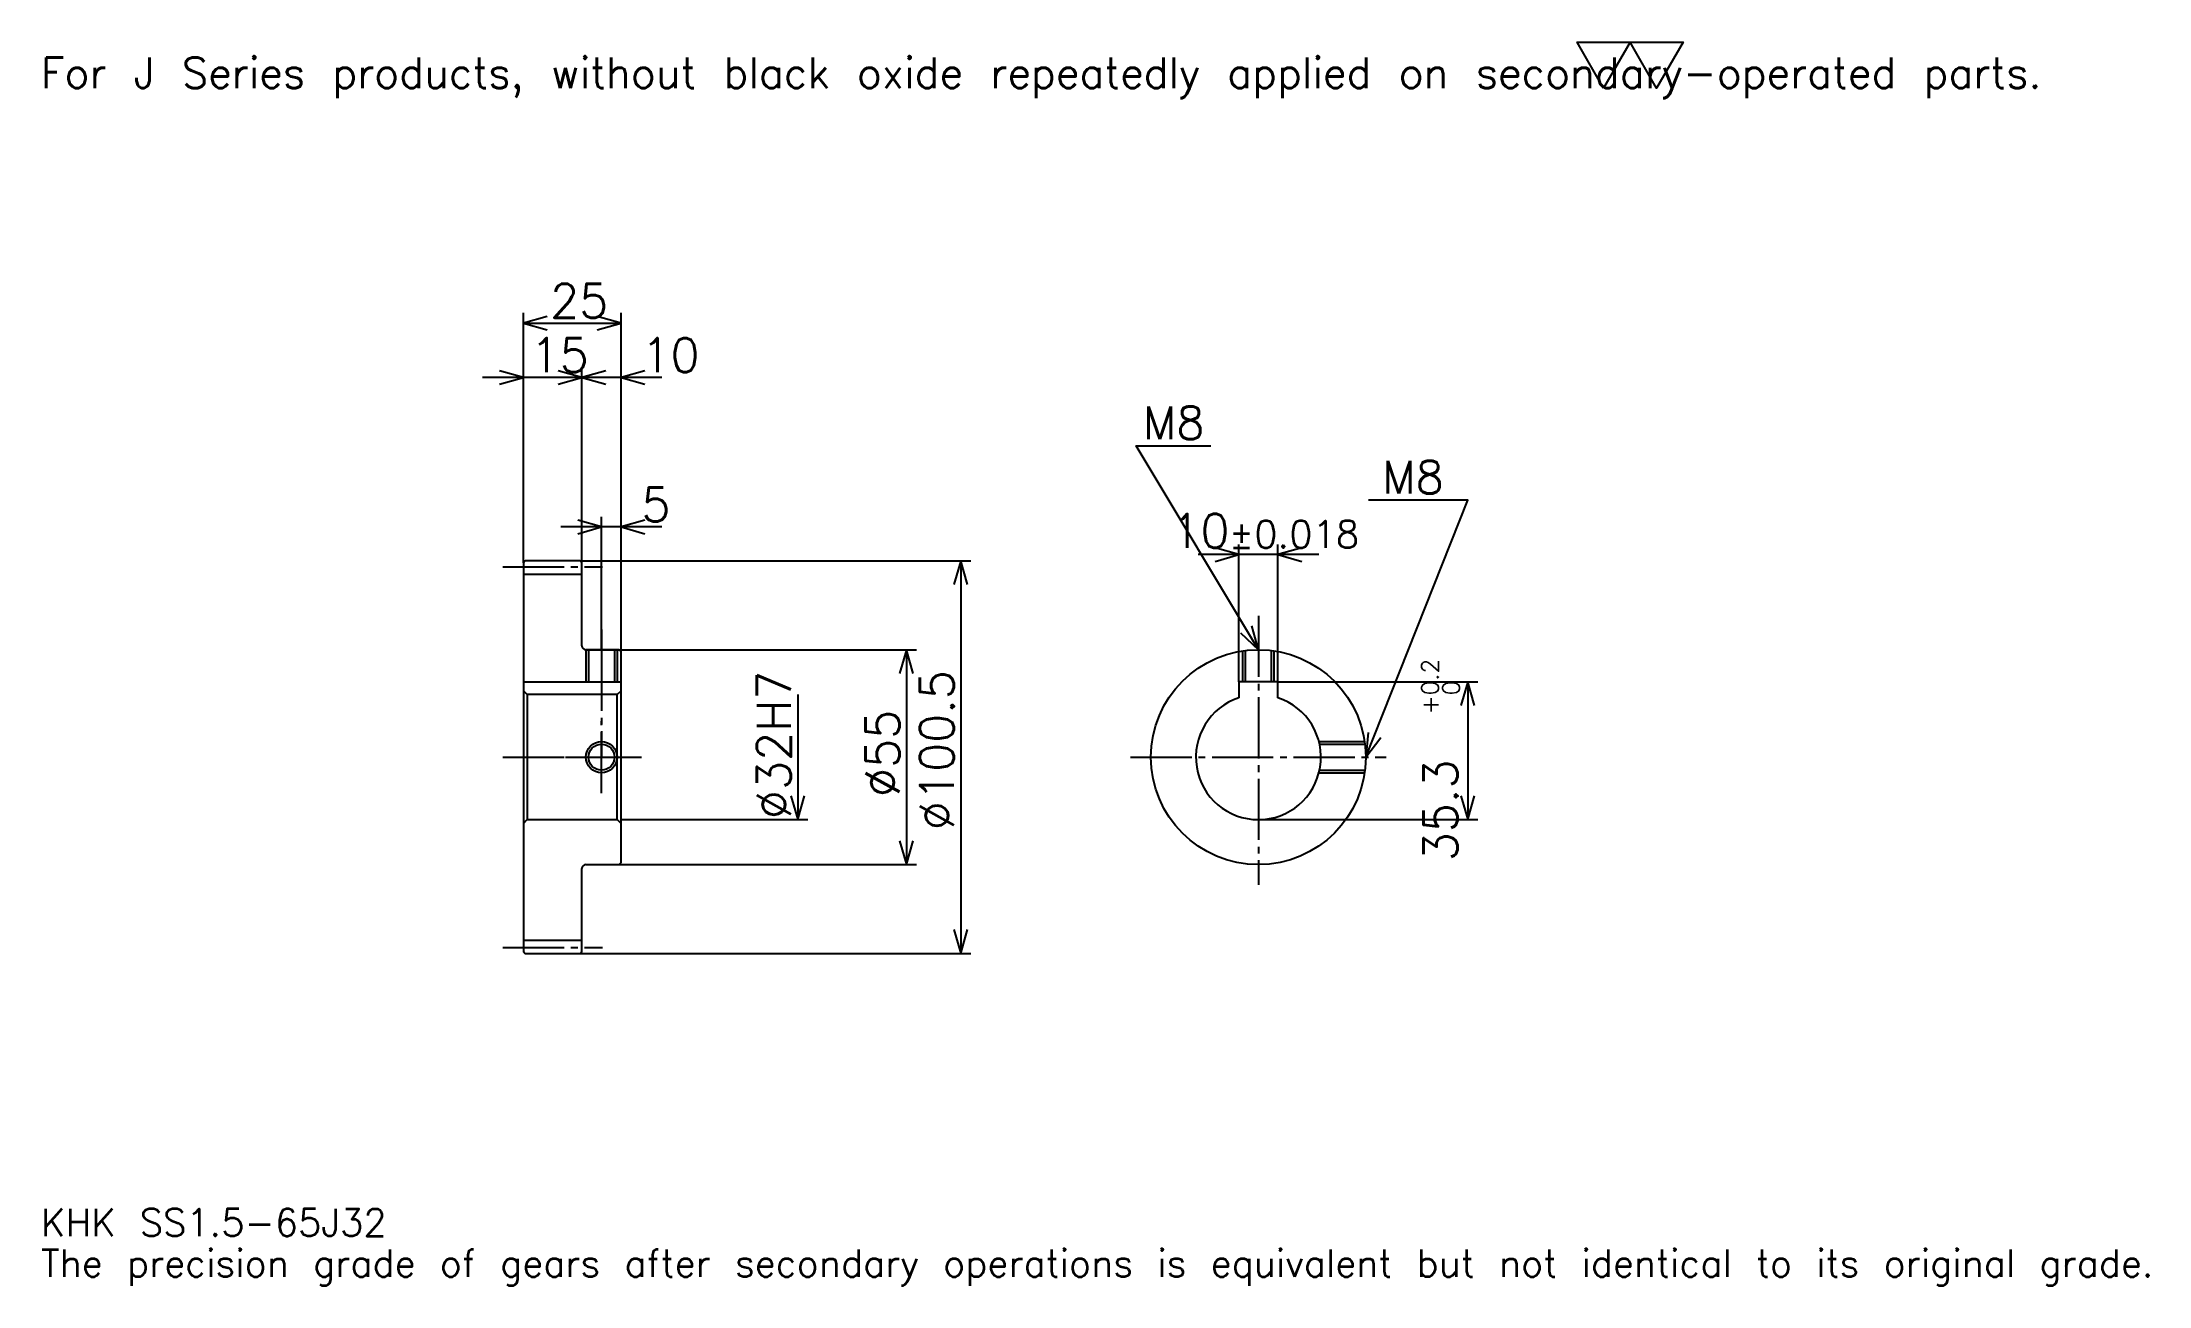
# Model space of a CAD drawing. Extents: x 18 to 557, y 6 to 325.
import ezdxf

# ---------------------------------------------------------------- set-up
doc = ezdxf.new("R2010")
doc.units = 0
doc.linetypes.add('DASHDOT', pattern=[20.869564, 15.652174, -1.73913, 1.73913, -1.73913])
doc.layers.get('0').update_dxf_attribs({"linetype": 'CONTINUOUS'})
doc.layers.add('DASHDOT', color=6, linetype='DASHDOT')
doc.styles.add('KANJI', font='TXT', dxfattribs={"bigfont": 'BIGFONT'})

msp = doc.modelspace()

# ---------------------------------------------------------------- linework, layer by layer
at = {"color": 5}
for p, q in [((140.869568, 191.989136), (140.869568, 255.467407)), ((165.869568, 191.989136), (165.869568, 255.467407)), ((140.869568, 252.858704), (165.869568, 252.858704)), ((166.304352, 238.945648), (130.434784, 238.945648)), ((176.304352, 238.945648), (145.434784, 238.945648)), ((155.869568, 191.989136), (155.869568, 241.554352)), ((176.304352, 200.684784), (150.434784, 200.684784)), ((160.869568, 191.989136), (160.869568, 203.293488)), ((324.021729, 161.039139), (324.021729, 196.195648)), ((334.021729, 161.039139), (334.021729, 196.195648)), ((140.869568, 191.489136), (140.869568, 191.989136)), ((155.369568, 191.989136), (165.869568, 191.989136)), ((155.869568, 191.489136), (155.869568, 191.989136)), ((160.869568, 169.239136), (160.869568, 191.989136)), ((160.869568, 169.239136), (160.869568, 191.989136)), ((165.869568, 191.989136), (255.434784, 191.989136)), ((165.869568, 168.739136), (165.869568, 191.989136)), ((252.82608, 191.989136), (252.82608, 91.489136)), ((344.456543, 193.58696), (313.586975, 193.58696)), ((156.869568, 169.239136), (165.869568, 169.239136)), ((165.869568, 169.239136), (241.521744, 169.239136)), ((238.913055, 169.239136), (238.913055, 114.239136)), ((211.08696, 157.739136), (211.08696, 125.739136)), ((334.021729, 161.039139), (385.217407, 161.039139)), ((382.608704, 161.039139), (382.608704, 125.739136)), ((165.869568, 125.739136), (213.695648, 125.739136)), ((329.021729, 125.739136), (385.217407, 125.739136)), ((156.869568, 114.239136), (165.869568, 114.239136)), ((165.869568, 114.239136), (241.521744, 114.239136)), ((155.369568, 91.489136), (165.869568, 91.489136)), ((165.869568, 91.489136), (255.434784, 91.489136))]:
    msp.add_line(p, q, dxfattribs=at)
at = {"color": 4}
for p, q in [((140.869568, 188.614136), (155.869568, 188.614136)), ((140.869568, 161.039139), (165.869568, 161.039139)), ((141.869568, 157.739136), (141.869568, 125.739136)), ((164.869568, 157.739136), (165.869568, 158.739136)), ((164.869568, 125.739136), (165.869568, 124.739136)), ((140.869568, 94.864136), (155.869568, 94.864136))]:
    msp.add_line(p, q, dxfattribs=at)
at = {"color": 7}
msp.add_lwpolyline([(417.391296, 313.043488), (410.608673, 324.800018), (437.739136, 324.800018), (430.956512, 313.043488), (424.17392, 324.800018), (417.391296, 313.043488)], dxfattribs=at)
at = {"color": 5}
for points in [[(146.956528, 254.597839), (140.869568, 252.858704), (146.956528, 251.119568)], [(159.782608, 251.119568), (165.869568, 252.858704), (159.782608, 254.597839)], [(134.782608, 237.206528), (140.869568, 238.945648), (134.782608, 240.684784)], [(149.782608, 237.206528), (155.869568, 238.945648), (149.782608, 240.684784)], [(161.956528, 240.684784), (155.869568, 238.945648), (161.956528, 237.206528)], [(171.956528, 240.684784), (165.869568, 238.945648), (171.956528, 237.206528)], [(329.021729, 169.239136), (297.717407, 221.413055), (316.847839, 221.413055)], [(356.521729, 141.739136), (382.608704, 207.5), (357.217407, 207.5)], [(154.782608, 198.945648), (160.869568, 200.684784), (154.782608, 202.42392)], [(171.956528, 202.42392), (165.869568, 200.684784), (171.956528, 198.945648)], [(317.934784, 191.847824), (324.021729, 193.58696), (317.934784, 195.326096)], [(340.108704, 195.326096), (334.021729, 193.58696), (340.108704, 191.847824)], [(254.565216, 185.902176), (252.82608, 191.989136), (251.08696, 185.902176)], [(324.398743, 173.563889), (329.021729, 169.239136), (327.381317, 175.353424)], [(240.652176, 163.152176), (238.913055, 169.239136), (237.17392, 163.152176)], [(384.347839, 154.952179), (382.608704, 161.039139), (380.869568, 154.952179)], [(357.149658, 148.038452), (356.521729, 141.739136), (360.382812, 146.755875)], [(209.347839, 131.826096), (211.08696, 125.739136), (212.82608, 131.826096)], [(380.869568, 131.826096), (382.608704, 125.739136), (384.347839, 131.826096)], [(237.17392, 120.326096), (238.913055, 114.239136), (240.652176, 120.326096)], [(251.08696, 97.576096), (252.82608, 91.489136), (254.565216, 97.576096)]]:
    msp.add_lwpolyline(points, dxfattribs=at)
at = {"color": 4}
for points in [[(155.869568, 170.239136), (155.869568, 191.489136), (155.369568, 191.989136), (141.369568, 191.989136), (140.869568, 191.489136), (140.869568, 124.739136)], [(156.869568, 169.239136), (156.869568, 161.039139)], [(156.869568, 114.239136), (165.369568, 114.239136), (165.869568, 114.739136), (165.869568, 168.739136), (165.369568, 169.239136), (156.869568, 169.239136)], [(157.544571, 169.239136), (157.544571, 161.039139)], [(164.194565, 169.239136), (164.194565, 161.039139)], [(164.869568, 169.239136), (164.869568, 161.039139)], [(325.021729, 161.039139), (325.021729, 168.946671)], [(325.696747, 161.039139), (325.696747, 169.037384)], [(332.346741, 161.039139), (332.346741, 169.037384)], [(333.021729, 161.039139), (333.021729, 168.946671)], [(140.869568, 124.739136), (141.869568, 125.739136), (164.869568, 125.739136), (164.869568, 157.739136), (141.869568, 157.739136), (140.869568, 158.739136)], [(334.021729, 156.93782), (334.021729, 161.039139), (324.021729, 161.039139), (324.021729, 156.93782)], [(344.513672, 145.739136), (356.229279, 145.739136)], [(344.672424, 145.064133), (356.320007, 145.064133)], [(344.513672, 137.739136), (356.229279, 137.739136)], [(344.672424, 138.414139), (356.320007, 138.414139)], [(140.869568, 124.739136), (140.869568, 91.989136), (141.369568, 91.489136), (155.369568, 91.489136), (155.869568, 91.989136), (155.869568, 113.239136)]]:
    msp.add_lwpolyline(points, dxfattribs=at)
for centre, radius in [((329.021729, 141.739136), 27.5), ((160.869568, 141.739136), 3.325)]:
    msp.add_circle(centre, radius, dxfattribs=at)
at = {"color": 7}
msp.add_circle((160.869568, 141.739136), 4, dxfattribs=at)
at = {"color": 4}
for centre, radius, start, end in [((156.869568, 170.239136), 1, 180, 270), ((329.021729, 141.739136), 16, 108.20995733, 71.79004267), ((156.869568, 113.239136), 1, 90, 180)]:
    msp.add_arc(centre, radius, start, end, dxfattribs=at)
at = {"layer": 'DASHDOT', "color": 7}
for p, q in [((135.652176, 190.489136), (161.08696, 190.489136)), ((329.021729, 177.934784), (329.021729, 109.021744)), ((160.869568, 169.239136), (160.869568, 141.739136)), ((135.652176, 141.739136), (171.08696, 141.739136)), ((296.304352, 141.739136), (361.739136, 141.739136)), ((135.652176, 92.989136), (161.08696, 92.989136))]:
    msp.add_line(p, q, dxfattribs=at)
for points in [[(160.869568, 174.456528), (160.869568, 155.821747)], [(160.869568, 132.521744), (160.869568, 150.956528)], [(151.652176, 141.739136), (170.08696, 141.739136)]]:
    msp.add_lwpolyline(points, dxfattribs=at)

# ---------------------------------------------------------------- texts
at = {"color": 7, "style": 'KANJI'}
for s, height, p in [('For J Series products, without black oxide repeatedly applied on secondary-operated parts.', 7.826087, (17.391304, 313.043488)), ('25', 8.695652, (147.717392, 254.25)), ('15', 8.695652, (142.717392, 240.33696)), ('10', 8.695652, (171.08696, 240.33696)), ('M8', 8.347826, (299.456543, 223.152176)), ('M8', 8.347826, (360.695679, 209.239136)), ('5', 8.695652, (171.08696, 202.076096)), ('10', 8.695652, (306.724365, 195.326096)), ('%%p0.018', 6.956522, (321.418945, 195.326096)), ('KHK SS1.5-65J32', 6.956522, (17.391304, 19.130434)), ('The precision grade of gears after secondary operations is equivalent but not identical to its original grade.', 6.956522, (17.391304, 8.695652))]:
    msp.add_text(s, height=height, dxfattribs=at).set_placement(p)
for s, height, p in [('%%c32H7', 8.695652, (209.347839, 125.869568)), ('%%c100.5', 8.695652, (251.08696, 123.04348)), ('0.2', 4.347826, (375.130432, 157.57251)), ('+', 4.347826, (375.130432, 152.702942)), ('0', 4.347826, (380.521729, 157.57251)), ('%%c55', 8.695652, (237.17392, 131.521744)), ('35.3', 8.695652, (380, 115.064713))]:
    msp.add_text(s, height=height, rotation=90, dxfattribs=at).set_placement(p)

doc.saveas('drawing.dxf')
